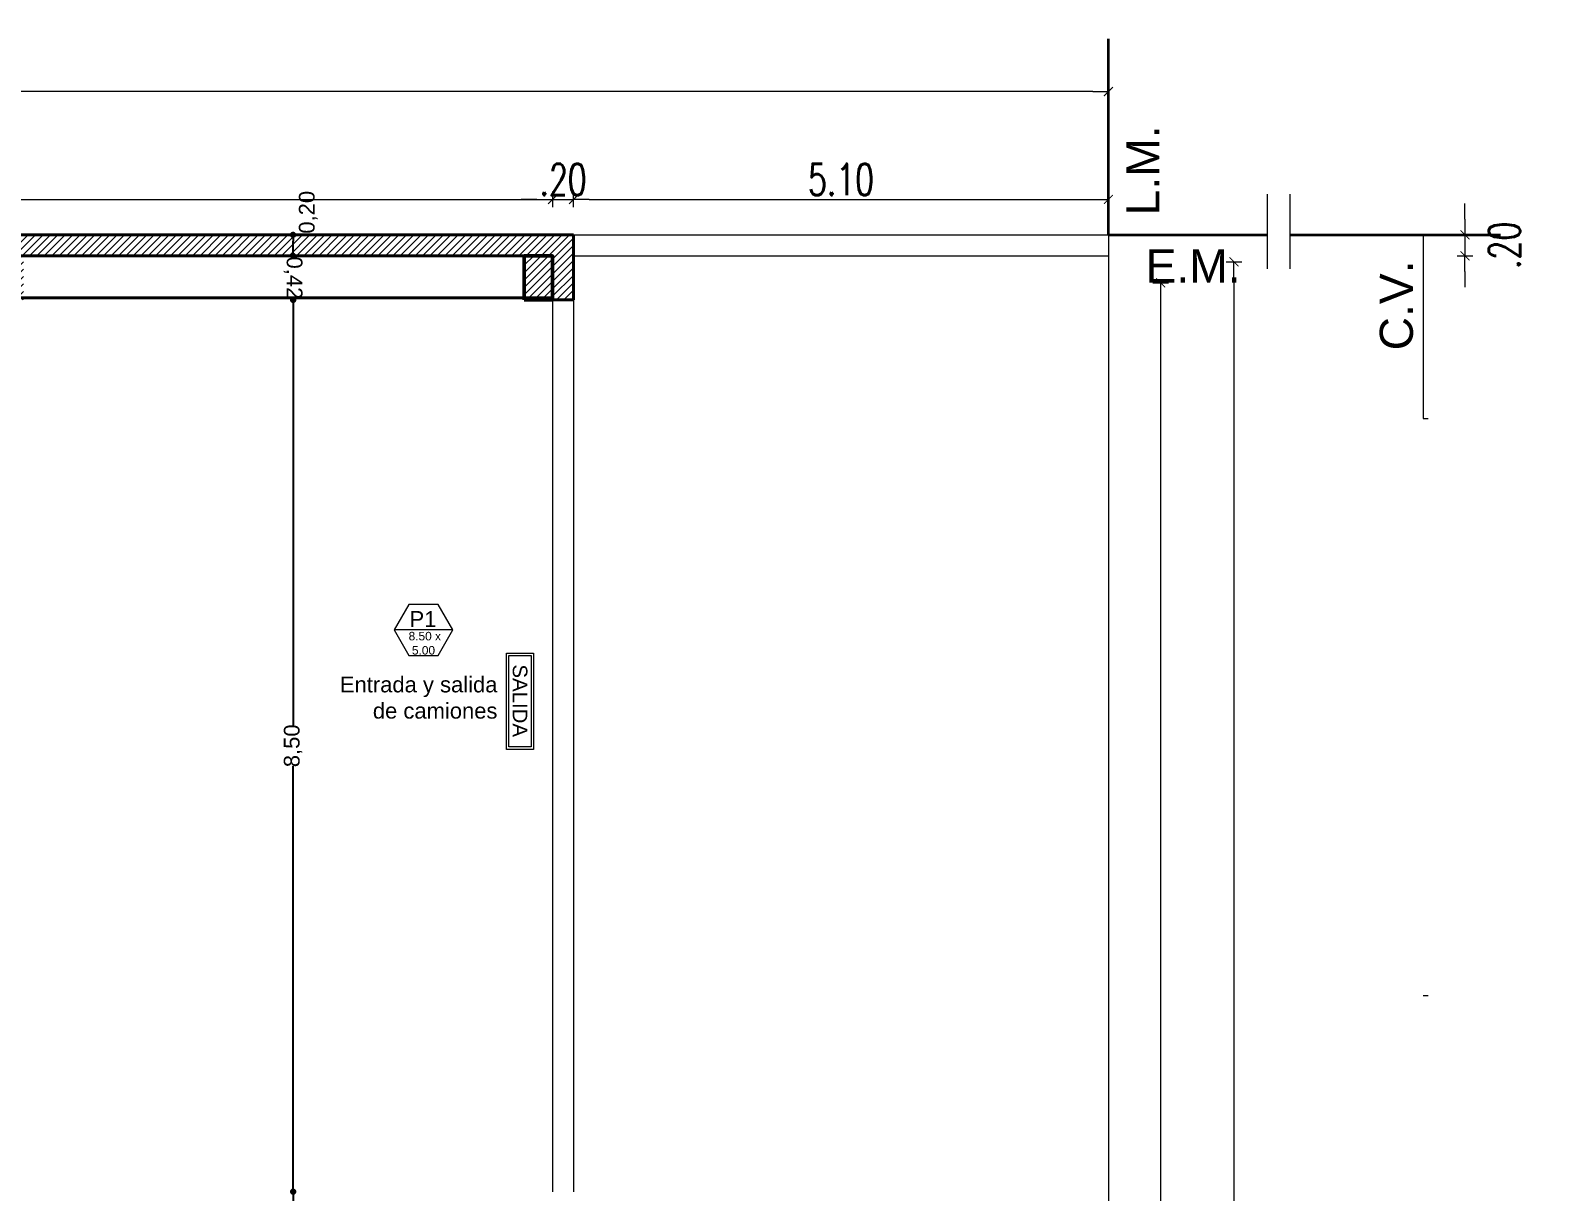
# Model space of a CAD drawing. Header units: millimetres. Extents: x 130 to 235, y 159 to 225.
# Drawn here: x 215.53 to 229.98, y 214.32 to 225.39 of the extents above; entities that cross this region are included whole.
import ezdxf

# ---------------------------------------------------------------- set-up
doc = ezdxf.new("R2010")
doc.units = ezdxf.units.MM
doc.linetypes.add('ACAD_ISO10W100', pattern=[18.5, 12, -3, 0.5, -3])
for name, color, linetype, lineweight in [('005', 8, 'Continuous', 5), ('015', 1, 'Continuous', 15), ('02', 5, 'Continuous', 20), ('A-COT-PARC', 252, 'Continuous', 15), ('COLUMNAS', 3, 'Continuous', 50), ('COTAS', 151, 'Continuous', 5), ('EJES', 6, 'ACAD_ISO10W100', 35), ('hatch muro', 252, 'Continuous', 5), ('incendio', 1, 'Continuous', 5), ('MUROS', 7, 'Continuous', 40), ('Simbolos', 6, 'Continuous', 20), ('TEXTOS', 2, 'Continuous', 20), ('Textos Simb', 4, 'Continuous', 20)]:
    doc.layers.add(name, color=color, linetype=linetype, lineweight=lineweight)
doc.styles.add('COTAS', font='ROMANS', dxfattribs={"width": 0.7})
doc.styles.add('STYLE1', font='arial.ttf')
doc.dimstyles.new('COTA 100', dxfattribs={"dimtxt": 0.12, "dimasz": 0.15, "dimexe": 0, "dimexo": 0, "dimgap": 0.04, "dimtad": 1, "dimzin": 4, "dimdsep": 46, "dimtxsty": 'COTAS', "dimblk1": 'COTA_N', "dimblk2": 'COTA_N', "dimsah": 1, "dimcen": 0.09, "dimse1": 1, "dimse2": 1, "dimclrd": 256, "dimclrt": 60, "dimadec": 4, "dimazin": 0, "dimtfac": 1, "dimtix": 1, "dimtmove": 2, "dimatfit": 3, "dimfxl": 1, "dimtolj": 1, "dimtzin": 0, "dimlwd": -1, "dimarcsym": 0})
doc.dimstyles.new('ISO-25', dxfattribs={"dimtxt": 0.15, "dimasz": 0.06, "dimexe": 0, "dimexo": 0, "dimgap": 0, "dimtad": 0, "dimzin": 1, "dimtxsty": 'STYLE1', "dimblk": 'DOT', "dimcen": 2.5, "dimclrt": 5, "dimadec": 0, "dimazin": 0, "dimtfac": 1, "dimtmove": 2, "dimatfit": 3, "dimldrblk": 'DOT', "dimfxl": 1, "dimarcsym": 0})
pattern_1 = [(45, (-1047.780325, -271.0186), (-0.035355339, 0.035355339), [])]

# ---------------------------------------------------------------- blocks, each defined once
blk = doc.blocks.new('COTA_N')
for p, q in [((-1, 0), (0, 0)), ((0, 0.5), (0, -0.5))]:
    blk.add_line(p, q)
at = {"const_width": 0.065}
blk.add_lwpolyline([(0.141421, 0.141421), (0.282843, 0.282843), (0, 0), (-0.141421, -0.141421), (-0.282843, -0.282843)], dxfattribs=at)
blk = doc.blocks.new('*D12')
at = {"layer": 'A-COT-PARC', "linetype": 'ByBlock'}
blk.add_line((144.734151, 223.775902), (220.364151, 223.775902), dxfattribs=at)
at = {"layer": 'Defpoints', "color": 0}
for p in [(220.514151, 223.775902), (144.584151, 222.397059), (220.514151, 222.397059)]:
    blk.add_point(p, dxfattribs=at)
at = {"layer": 'A-COT-PARC', "xscale": 0.15, "yscale": 0.15, "zscale": 0.15, "rotation": 180}
blk.add_blockref('COTA_N', (144.584151, 223.775902), dxfattribs=at)
at = {"layer": 'A-COT-PARC', "xscale": 0.15, "yscale": 0.15, "zscale": 0.15}
blk.add_blockref('COTA_N', (220.514151, 223.775902), dxfattribs=at)
at = {"layer": 'A-COT-PARC', "color": 60, "insert": (182.549151, 223.965902), "char_height": 0.6, "attachment_point": 5, "style": 'COTAS'}
blk.add_mtext('\\A1;{\\H0.5x;75.93}', dxfattribs=at)
blk = doc.blocks.new('*D13')
at = {"layer": 'A-COT-PARC', "linetype": 'ByBlock'}
for p, q in [((220.364151, 223.775902), (220.214151, 223.775902)), ((220.514151, 223.775902), (220.714151, 223.775902)), ((220.864151, 223.775902), (221.014151, 223.775902))]:
    blk.add_line(p, q, dxfattribs=at)
at = {"layer": 'Defpoints', "color": 0}
for p in [(220.714151, 223.775902), (220.514151, 222.397059), (220.714151, 222.397059)]:
    blk.add_point(p, dxfattribs=at)
at = {"layer": 'A-COT-PARC', "xscale": 0.15, "yscale": 0.15, "zscale": 0.15}
blk.add_blockref('COTA_N', (220.514151, 223.775902), dxfattribs=at)
at = {"layer": 'A-COT-PARC', "xscale": 0.15, "yscale": 0.15, "zscale": 0.15, "rotation": 180}
blk.add_blockref('COTA_N', (220.714151, 223.775902), dxfattribs=at)
at = {"layer": 'A-COT-PARC', "color": 60, "insert": (220.614151, 223.965902), "char_height": 0.6, "attachment_point": 5, "style": 'COTAS'}
blk.add_mtext('\\A1;{\\H0.5x;.20}', dxfattribs=at)
blk = doc.blocks.new('*D20')
at = {"layer": 'A-COT-PARC', "linetype": 'ByBlock'}
blk.add_line((220.864152, 223.775902), (225.664152, 223.775902), dxfattribs=at)
at = {"layer": 'Defpoints', "color": 0}
for p in [(225.814152, 223.775902), (220.714152, 223.318018), (225.814152, 223.318018)]:
    blk.add_point(p, dxfattribs=at)
at = {"layer": 'A-COT-PARC', "xscale": 0.15, "yscale": 0.15, "zscale": 0.15, "rotation": 180}
blk.add_blockref('COTA_N', (220.714152, 223.775902), dxfattribs=at)
at = {"layer": 'A-COT-PARC', "xscale": 0.15, "yscale": 0.15, "zscale": 0.15}
blk.add_blockref('COTA_N', (225.814152, 223.775902), dxfattribs=at)
at = {"layer": 'A-COT-PARC', "color": 60, "insert": (223.264152, 223.965902), "char_height": 0.6, "attachment_point": 5, "style": 'COTAS'}
blk.add_mtext('\\A1;{\\H0.5x;5.10}', dxfattribs=at)
blk = doc.blocks.new('*D21')
at = {"layer": 'A-COT-PARC', "linetype": 'ByBlock'}
blk.add_line((225.664152, 224.804085), (139.534152, 224.804085), dxfattribs=at)
at = {"layer": 'Defpoints', "color": 0}
for p in [(139.384152, 224.804085), (139.384152, 223.438021), (225.814152, 223.438021)]:
    blk.add_point(p, dxfattribs=at)
at = {"layer": 'A-COT-PARC', "xscale": 0.15, "yscale": 0.15, "zscale": 0.15, "rotation": 180}
blk.add_blockref('COTA_N', (139.384152, 224.804085), dxfattribs=at)
at = {"layer": 'A-COT-PARC', "xscale": 0.15, "yscale": 0.15, "zscale": 0.15}
blk.add_blockref('COTA_N', (225.814152, 224.804085), dxfattribs=at)
at = {"layer": 'A-COT-PARC', "color": 60, "insert": (182.599152, 224.994085), "char_height": 0.6, "attachment_point": 5, "style": 'COTAS'}
blk.add_mtext('\\A1;{\\H0.5x;86.43}', dxfattribs=at)
blk = doc.blocks.new('*D22')
at = {"layer": 'A-COT-PARC', "linetype": 'ByBlock'}
for p, q in [((229.213594, 223.588021), (229.213594, 223.738021)), ((229.213594, 223.438021), (229.213594, 223.238021)), ((229.213594, 223.088021), (229.213594, 222.938021))]:
    blk.add_line(p, q, dxfattribs=at)
at = {"layer": 'Defpoints', "color": 0}
for p in [(220.714152, 223.438021), (220.714152, 223.238021), (229.213594, 223.238021)]:
    blk.add_point(p, dxfattribs=at)
at = {"layer": 'A-COT-PARC', "xscale": 0.15, "yscale": 0.15, "zscale": 0.15}
for p, rotation in [((229.213594, 223.438021), 270), ((229.213594, 223.238021), 90)]:
    blk.add_blockref('COTA_N', p, dxfattribs=dict(at, rotation=rotation))
at = {"layer": 'A-COT-PARC', "color": 60, "insert": (229.589744, 223.338021), "char_height": 0.6, "attachment_point": 5, "rotation": 90, "style": 'COTAS'}
blk.add_mtext('\\A1;{\\H0.5x;.20}', dxfattribs=at)
blk = doc.blocks.new('*D24')
at = {"layer": 'A-COT-PARC', "linetype": 'ByBlock'}
blk.add_line((227.01101, 223.030805), (227.01101, 198.330805), dxfattribs=at)
at = {"layer": 'Defpoints', "color": 0}
for p in [(217.440013, 223.180805), (217.440013, 198.180805), (227.01101, 198.180805)]:
    blk.add_point(p, dxfattribs=at)
at = {"layer": 'A-COT-PARC', "xscale": 0.15, "yscale": 0.15, "zscale": 0.15}
for p, rotation in [((227.01101, 223.180805), 90), ((227.01101, 198.180805), 270)]:
    blk.add_blockref('COTA_N', p, dxfattribs=dict(at, rotation=rotation))
at = {"layer": 'A-COT-PARC', "color": 60, "insert": (227.387199, 210.680805), "char_height": 0.6, "attachment_point": 5, "rotation": 90, "style": 'COTAS'}
blk.add_mtext('\\A1;{\\H0.5x;25.00}', dxfattribs=at)
blk = doc.blocks.new('_DOT')
at = {"color": 0, "linetype": 'ByBlock', "lineweight": -2}
blk.add_line((-0.5, 0), (-1, 0), dxfattribs=at)
at = {"color": 0, "linetype": 'ByBlock', "const_width": 0.5}
blk.add_lwpolyline([(-0.25, 0, 1), (0.25, 0, 1)], format="xyb", close=True, dxfattribs=at)
blk = doc.blocks.new('*D94')
at = {"layer": 'COTAS', "color": 0, "lineweight": -2, "ltscale": 2}
for p, q in [((218.038621, 222.818021), (218.040035, 222.818021)), ((218.040035, 222.758021), (218.040035, 218.762419)), ((218.040035, 214.378018), (218.040035, 218.373619)), ((218.038621, 214.318018), (218.040035, 214.318018))]:
    blk.add_line(p, q, dxfattribs=at)
at = {"layer": 'Defpoints', "color": 0}
for p in [(218.038621, 222.818021), (218.040035, 222.818021), (218.038621, 214.318018)]:
    blk.add_point(p, dxfattribs=at)
at = {"layer": 'COTAS', "color": 0, "lineweight": -2, "xscale": 0.06, "yscale": 0.06, "zscale": 0.06}
for p, rotation in [((218.040035, 222.818021), 90), ((218.040035, 214.318018), 270)]:
    blk.add_blockref('_DOT', p, dxfattribs=dict(at, rotation=rotation))
at = {"layer": 'COTAS', "color": 5, "insert": (218.040035, 218.568019), "char_height": 0.15, "attachment_point": 5, "rotation": 90, "style": 'STYLE1'}
blk.add_mtext('8,50', dxfattribs=at)
blk = doc.blocks.new('*D95')
at = {"layer": 'COTAS', "color": 0, "lineweight": -2, "ltscale": 2}
for p, q in [((218.039328, 223.438021), (218.039328, 223.438021)), ((218.039328, 223.298021), (218.039328, 223.378021)), ((218.039328, 223.238021), (218.039328, 223.238021))]:
    blk.add_line(p, q, dxfattribs=at)
at = {"layer": 'Defpoints', "color": 0}
for p in [(218.039328, 223.438021), (218.039328, 223.438021), (218.039328, 223.238021)]:
    blk.add_point(p, dxfattribs=at)
at = {"layer": 'COTAS', "color": 0, "lineweight": -2, "xscale": 0.06, "yscale": 0.06, "zscale": 0.06}
for p, rotation in [((218.039328, 223.438021), 90), ((218.039328, 223.238021), 270)]:
    blk.add_blockref('_DOT', p, dxfattribs=dict(at, rotation=rotation))
at = {"layer": 'COTAS', "color": 5, "insert": (218.183565, 223.653482), "char_height": 0.15, "attachment_point": 5, "rotation": 90, "style": 'STYLE1'}
blk.add_mtext('0,20', dxfattribs=at)
blk = doc.blocks.new('*D151')
at = {"layer": '005', "color": 0, "lineweight": -2, "ltscale": 2}
for p, q in [((218.039227, 223.298021), (218.039126, 223.358021)), ((218.039328, 223.238021), (218.039328, 223.238021)), ((218.039328, 223.238021), (218.039355, 223.221821)), ((218.040035, 222.818021), (218.040007, 222.834221)), ((218.040035, 222.818021), (218.040035, 222.818021)), ((218.040136, 222.758021), (218.040237, 222.698021))]:
    blk.add_line(p, q, dxfattribs=at)
at = {"layer": 'Defpoints', "color": 0}
for p in [(218.039328, 223.238021), (218.040035, 222.818021), (218.040035, 222.818021)]:
    blk.add_point(p, dxfattribs=at)
at = {"layer": '005', "color": 0, "lineweight": -2, "xscale": 0.06, "yscale": 0.06, "zscale": 0.06}
for p, rotation in [((218.039328, 223.238021), 270.096434), ((218.040035, 222.818021), 90.096434)]:
    blk.add_blockref('_DOT', p, dxfattribs=dict(at, rotation=rotation))
at = {"layer": '005', "color": 5, "insert": (218.039681, 223.028021), "char_height": 0.15, "attachment_point": 5, "rotation": 270.0964345, "style": 'STYLE1'}
blk.add_mtext('0,42', dxfattribs=at)
blk = doc.blocks.new('*D154')
at = {"layer": '005', "color": 0, "lineweight": -2, "ltscale": 2}
for p, q in [((218.040035, 214.318018), (218.040035, 214.318018)), ((218.040035, 214.258018), (218.040035, 212.842269)), ((218.040035, 211.038019), (218.040035, 212.453769)), ((218.040035, 210.978019), (218.040035, 210.978019))]:
    blk.add_line(p, q, dxfattribs=at)
at = {"layer": 'Defpoints', "color": 0}
for p in [(218.040035, 214.318018), (218.040035, 210.978019), (218.040035, 210.978019)]:
    blk.add_point(p, dxfattribs=at)
at = {"layer": '005', "color": 0, "lineweight": -2, "xscale": 0.06, "yscale": 0.06, "zscale": 0.06}
for p, rotation in [((218.040035, 214.318018), 90), ((218.040035, 210.978019), 270)]:
    blk.add_blockref('_DOT', p, dxfattribs=dict(at, rotation=rotation))
at = {"layer": '005', "color": 5, "insert": (218.040035, 212.648019), "char_height": 0.15, "attachment_point": 5, "rotation": 90, "style": 'STYLE1'}
blk.add_mtext('3,34', dxfattribs=at)
blk = doc.blocks.new('*D164')
at = {"layer": 'A-COT-PARC', "linetype": 'ByBlock'}
blk.add_line((226.312229, 198.530805), (226.312229, 222.830805), dxfattribs=at)
at = {"layer": 'Defpoints', "color": 0}
for p in [(226.312229, 222.980805), (226.312229, 222.980805), (226.312229, 198.380805)]:
    blk.add_point(p, dxfattribs=at)
at = {"layer": 'A-COT-PARC', "xscale": 0.15, "yscale": 0.15, "zscale": 0.15}
for p, rotation in [((226.312229, 222.980805), 90), ((226.312229, 198.380805), 270)]:
    blk.add_blockref('COTA_N', p, dxfattribs=dict(at, rotation=rotation))
at = {"layer": 'A-COT-PARC', "color": 60, "insert": (226.52701, 210.680805), "char_height": 0.6, "attachment_point": 5, "rotation": 90, "style": 'COTAS'}
blk.add_mtext('\\A1;{\\H0.5x;24.60}', dxfattribs=at)

msp = doc.modelspace()

# ---------------------------------------------------------------- hatches: boundary and pattern name
at = {"layer": 'hatch muro', "ltscale": 2}
h = msp.add_hatch(dxfattribs=at)
h.set_pattern_fill('ANSI31', color=256, scale=0.4)
h.set_pattern_definition(pattern_1)
h.paths.add_polyline_path([(152.959, 223.438), (220.714, 223.438), (220.714, 222.818), (220.514, 222.818), (220.514, 223.238), (220.244, 223.238), (152.959, 223.238)])
h = msp.add_hatch(dxfattribs=at)
h.set_pattern_fill('ANSI31', color=256, scale=0.4)
h.set_pattern_definition(pattern_1)
h.paths.add_polyline_path([(144.584, 222.818), (144.854, 222.818), (144.854, 223.238), (144.584, 223.238)])
h.paths.add_polyline_path([(149.628, 222.818), (149.898, 222.818), (149.898, 223.238), (149.628, 223.238)])
h.paths.add_polyline_path([(154.669, 222.818), (154.939, 222.818), (154.939, 223.238), (154.669, 223.238)])
h.paths.add_polyline_path([(169.804, 222.818), (170.074, 222.818), (170.074, 223.238), (169.804, 223.238)])
h.paths.add_polyline_path([(164.76, 222.818), (165.03, 222.818), (165.03, 223.238), (164.76, 223.238)])
h.paths.add_polyline_path([(159.716, 222.818), (159.986, 222.818), (159.986, 223.238), (159.716, 223.238)])
h.paths.add_polyline_path([(200.068, 222.818), (200.338, 222.818), (200.338, 223.238), (200.068, 223.238)])
h.paths.add_polyline_path([(195.024, 222.818), (195.294, 222.818), (195.294, 223.238), (195.024, 223.238)])
h.paths.add_polyline_path([(189.98, 222.818), (190.25, 222.818), (190.25, 223.238), (189.98, 223.238)])
h.paths.add_polyline_path([(184.936, 222.818), (185.206, 222.818), (185.206, 223.238), (184.936, 223.238)])
h.paths.add_polyline_path([(179.892, 222.818), (180.162, 222.818), (180.162, 223.238), (179.892, 223.238)])
h.paths.add_polyline_path([(174.848, 222.818), (175.118, 222.818), (175.118, 223.238), (174.848, 223.238)])
h.paths.add_polyline_path([(215.2, 222.818), (215.47, 222.818), (215.47, 223.238), (215.2, 223.238)])
h.paths.add_polyline_path([(210.156, 222.818), (210.426, 222.818), (210.426, 223.238), (210.156, 223.238)])
h.paths.add_polyline_path([(205.112, 222.818), (205.382, 222.818), (205.382, 223.238), (205.112, 223.238)])
h.paths.add_polyline_path([(220.244, 222.818), (220.514, 222.818), (220.514, 223.238), (220.244, 223.238)])

# ---------------------------------------------------------------- linework, layer by layer
at = {"layer": '015', "ltscale": 2}
for p, q in [((227.328, 223.825), (227.328, 223.114)), ((227.544, 223.825), (227.544, 223.114))]:
    msp.add_line(p, q, dxfattribs=at)
at = {"layer": '02', "ltscale": 2}
for p, q in [((220.714, 223.438), (225.814, 223.438)), ((225.814, 223.438), (225.814, 198.438)), ((228.814, 223.438), (228.814, 221.688)), ((220.714, 223.238), (225.814, 223.238)), ((220.514, 222.818), (220.514, 214.318)), ((220.714, 222.818), (220.714, 214.318)), ((228.814, 221.688), (228.864, 221.688)), ((228.814, 216.188), (228.864, 216.188))]:
    msp.add_line(p, q, dxfattribs=at)
at = {"layer": 'COLUMNAS', "ltscale": 2}
msp.add_lwpolyline([(220.244, 222.818), (220.514, 222.818), (220.514, 223.238), (220.244, 223.238)], close=True, dxfattribs=at)
at = {"layer": 'EJES', "ltscale": 2}
for p, q in [((225.814, 223.438), (225.814, 225.308)), ((225.814, 223.438), (227.328, 223.438)), ((227.544, 223.438), (229.553, 223.438))]:
    msp.add_line(p, q, dxfattribs=at)
at = {"layer": 'incendio', "color": 94, "ltscale": 2}
for points in [[(220.332, 219.45), (220.332, 218.534), (220.075, 218.534), (220.075, 219.45)], [(220.31, 219.428), (220.31, 218.557), (220.098, 218.557), (220.098, 219.428)]]:
    msp.add_lwpolyline(points, close=True, dxfattribs=at)
at = {"layer": 'MUROS', "ltscale": 2}
for p, q in [((144.384, 223.438), (220.714, 223.438)), ((220.714, 223.438), (220.714, 222.818)), ((144.584, 223.238), (220.514, 223.238)), ((220.514, 223.238), (220.514, 222.938)), ((144.584, 222.838), (220.514, 222.838)), ((220.514, 222.818), (220.714, 222.818))]:
    msp.add_line(p, q, dxfattribs=at)
at = {"layer": 'Simbolos'}
msp.add_line((219.563, 219.672), (219.004, 219.672), dxfattribs=at)
msp.add_lwpolyline([(219.423, 219.43), (219.563, 219.672), (219.423, 219.914), (219.144, 219.914), (219.004, 219.672), (219.144, 219.43)], close=True, dxfattribs=at)

# ---------------------------------------------------------------- texts
at = {"layer": 'incendio', "color": 94, "insert": (220.132, 218.652), "char_height": 0.1392, "width": 1.75975, "attachment_point": 9, "rotation": 270, "style": 'STYLE1'}
msp.add_mtext('SALIDA', dxfattribs=at)
at = {"layer": 'TEXTOS', "style": 'STYLE1'}
for s, rotation, p in [('L.M.', 89.957, (226.3, 223.624)), ('E.M.', 359.957, (226.168, 222.984)), ('C.V.', 89.957, (228.717, 222.337))]:
    msp.add_text(s, height=0.3156, rotation=rotation, dxfattribs=at).set_placement(p)
at = {"layer": 'TEXTOS', "insert": (219.988, 218.825), "char_height": 0.15, "width": 2.01864, "attachment_point": 9, "style": 'STYLE1'}
msp.add_mtext('Entrada y salida\\Pde camiones', dxfattribs=at)
at = {"layer": 'Textos Simb', "style": 'STYLE1'}
msp.add_text('P1', height=0.1512, dxfattribs=at).set_placement((219.149, 219.701))
at = {"layer": 'Textos Simb', "insert": (219.141, 219.654), "char_height": 0.0811, "width": 0.40903, "attachment_point": 1, "style": 'STYLE1'}
msp.add_mtext('8.50 x \\P 5.00', dxfattribs=at)

# ---------------------------------------------------------------- dimensions: what is measured, and where the dimension line sits
at = {"layer": '005', "ltscale": 2}
for p1, p2, picture, middle in [((218.039, 223.238), (218.04, 222.818), '*D151', (218.04, 223.028)), ((218.04, 214.318), (218.04, 210.978), '*D154', (218.04, 212.648))]:
    dim = msp.add_aligned_dim(p1=p1, p2=p2, distance=0, dimstyle='ISO-25', override={"dimfxl": 0.18}, dxfattribs=at)
    dim.commit()
    dim.dimension.update_dxf_attribs({"geometry": picture, "text_midpoint": middle})
at = {"layer": 'A-COT-PARC', "linetype": 'ByBlock'}
for p1, p2, distance, picture, middle in [((225.814, 223.438), (139.384, 223.438), -1.366, '*D21', (182.599, 224.994)), ((144.584, 222.397), (220.514, 222.397), 1.379, '*D12', (182.549, 223.966)), ((220.514, 222.397), (220.714, 222.397), 1.379, '*D13', (220.614, 223.966)), ((220.714, 223.318), (225.814, 223.318), 0.458, '*D20', (223.264, 223.966))]:
    dim = msp.add_aligned_dim(p1=p1, p2=p2, distance=distance, text='{\\H0.5x;<>}', dimstyle='COTA 100', override={"dimtxt": 0.6, "dimfxl": 0.18}, dxfattribs=at)
    dim.commit()
    dim.dimension.update_dxf_attribs({"geometry": picture, "text_midpoint": middle})
for base, p1, p2, angle, picture, middle in [((229.214, 223.238), (220.714, 223.438), (220.714, 223.238), 270, '*D22', (229.59, 223.338)), ((227.011, 198.181), (217.44, 223.181), (217.44, 198.181), 270, '*D24', (227.387, 210.681)), ((226.312, 222.981), (226.312, 198.381), (226.312, 222.981), 90, '*D164', (226.527, 210.681))]:
    dim = msp.add_linear_dim(base=base, p1=p1, p2=p2, angle=angle, text='{\\H0.5x;<>}', dimstyle='COTA 100', override={"dimtxt": 0.6, "dimfxl": 0.18}, dxfattribs=at)
    dim.commit()
    dim.dimension.update_dxf_attribs({"geometry": picture, "text_midpoint": middle, "dimtype": 161})
at = {"layer": 'COTAS', "ltscale": 2}
dim = msp.add_linear_dim(base=(218.039, 223.438), p1=(218.039, 223.238), p2=(218.039, 223.438), angle=90, dimstyle='ISO-25', override={"dimfxl": 0.18}, dxfattribs=at)
dim.commit()
dim.dimension.update_dxf_attribs({"geometry": '*D95', "text_midpoint": (218.184, 223.653), "dimtype": 161})
dim = msp.add_aligned_dim(p1=(218.039, 214.318), p2=(218.039, 222.818), distance=-0.001, dimstyle='ISO-25', override={"dimfxl": 0.18}, dxfattribs=at)
dim.commit()
dim.dimension.update_dxf_attribs({"geometry": '*D94', "text_midpoint": (218.04, 218.568)})

doc.saveas('drawing.dxf')
